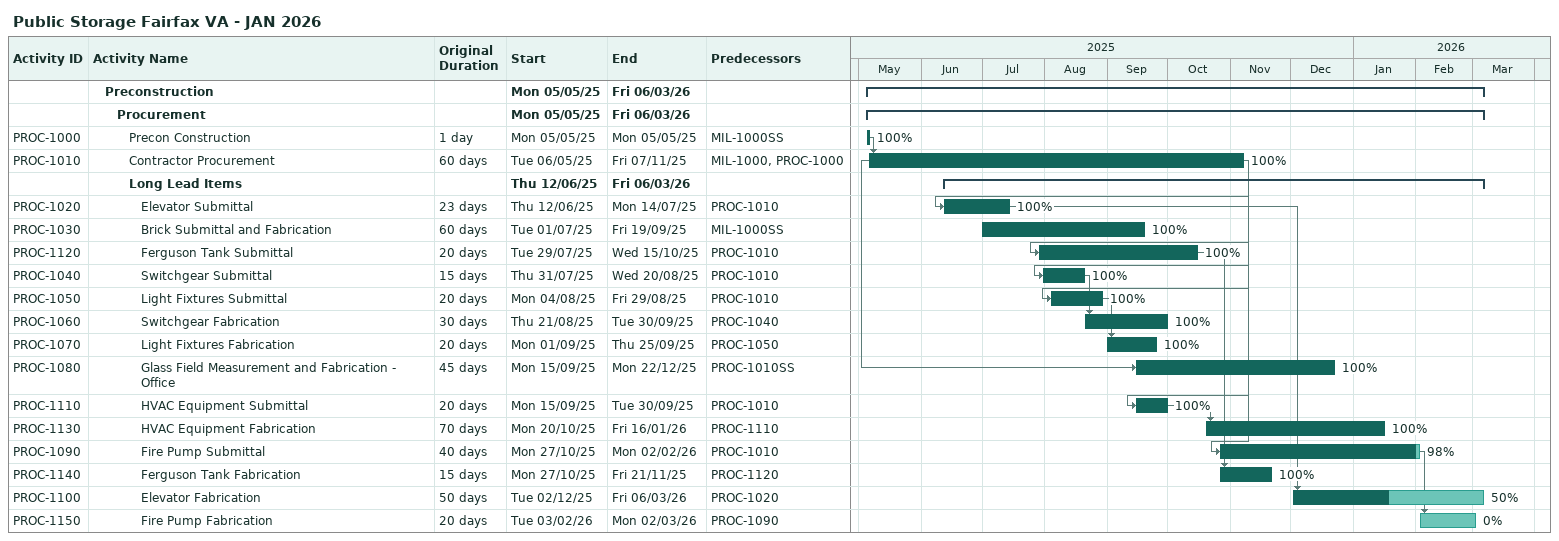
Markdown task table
Public Storage Fairfax VA - JAN 2026

| ID | Level | Task | Original duration | Start | Finish | Predecessors | % complete |
|---|---|---|---|---|---|---|---|
|  | 2 | **Preconstruction** |  | 2025-05-05 | 2026-03-06 |  |  |
|  | 3 | **Procurement** |  | 2025-05-05 | 2026-03-06 |  |  |
| PROC-1000 | 4 | Precon Construction | 1d | 2025-05-05 | 2025-05-05 | MIL-1000SS | 100 |
| PROC-1010 | 4 | Contractor Procurement | 60d | 2025-05-06 | 2025-11-07 | MIL-1000, PROC-1000 | 100 |
|  | 4 | **Long Lead Items** |  | 2025-06-12 | 2026-03-06 |  |  |
| PROC-1020 | 5 | Elevator Submittal | 23d | 2025-06-12 | 2025-07-14 | PROC-1010 | 100 |
| PROC-1030 | 5 | Brick Submittal and Fabrication | 60d | 2025-07-01 | 2025-09-19 | MIL-1000SS | 100 |
| PROC-1120 | 5 | Ferguson Tank Submittal | 20d | 2025-07-29 | 2025-10-15 | PROC-1010 | 100 |
| PROC-1040 | 5 | Switchgear Submittal | 15d | 2025-07-31 | 2025-08-20 | PROC-1010 | 100 |
| PROC-1050 | 5 | Light Fixtures Submittal | 20d | 2025-08-04 | 2025-08-29 | PROC-1010 | 100 |
| PROC-1060 | 5 | Switchgear Fabrication | 30d | 2025-08-21 | 2025-09-30 | PROC-1040 | 100 |
| PROC-1070 | 5 | Light Fixtures Fabrication | 20d | 2025-09-01 | 2025-09-25 | PROC-1050 | 100 |
| PROC-1080 | 5 | Glass Field Measurement and Fabrication - Office | 45d | 2025-09-15 | 2025-12-22 | PROC-1010SS | 100 |
| PROC-1110 | 5 | HVAC Equipment Submittal | 20d | 2025-09-15 | 2025-09-30 | PROC-1010 | 100 |
| PROC-1130 | 5 | HVAC Equipment Fabrication | 70d | 2025-10-20 | 2026-01-16 | PROC-1110 | 100 |
| PROC-1090 | 5 | Fire Pump Submittal | 40d | 2025-10-27 | 2026-02-02 | PROC-1010 | 98 |
| PROC-1140 | 5 | Ferguson Tank Fabrication | 15d | 2025-10-27 | 2025-11-21 | PROC-1120 | 100 |
| PROC-1100 | 5 | Elevator Fabrication | 50d | 2025-12-02 | 2026-03-06 | PROC-1020 | 50 |
| PROC-1150 | 5 | Fire Pump Fabrication | 20d | 2026-02-03 | 2026-03-02 | PROC-1090 | 0 |
